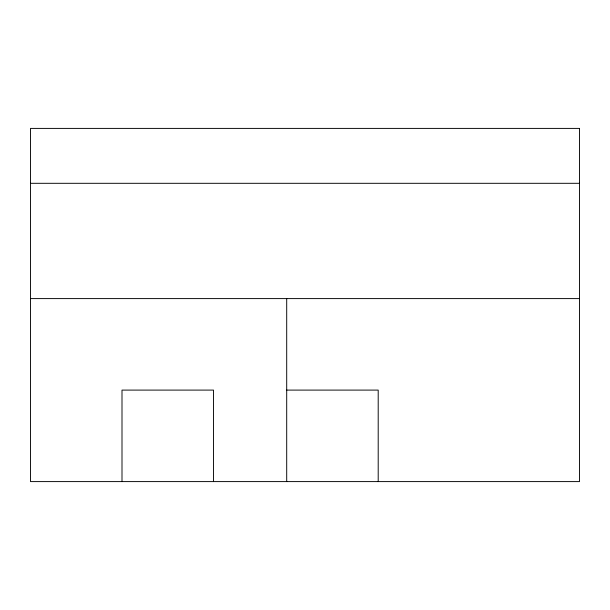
<?xml version="1.0" encoding="UTF-8"?>
<svg xmlns="http://www.w3.org/2000/svg" width="610" height="610" viewBox="0 0 610 610"><rect width="100%" height="100%" fill="white"/><g stroke="black" fill="none" stroke-linecap="round" stroke-linejoin="round"><path stroke-width="0.91" d="M30.5 183.305L579.5 183.305M30.5 298.595L579.5 298.595M286.7 390.095L378.2 390.095L378.2 481.595M286.7 298.595L286.7 481.595M213.5 481.595L213.5 390.095L122 390.095L122 481.595M579.5 128.405L30.5 128.405L30.5 481.595L579.5 481.595L579.5 128.405"/></g></svg>
